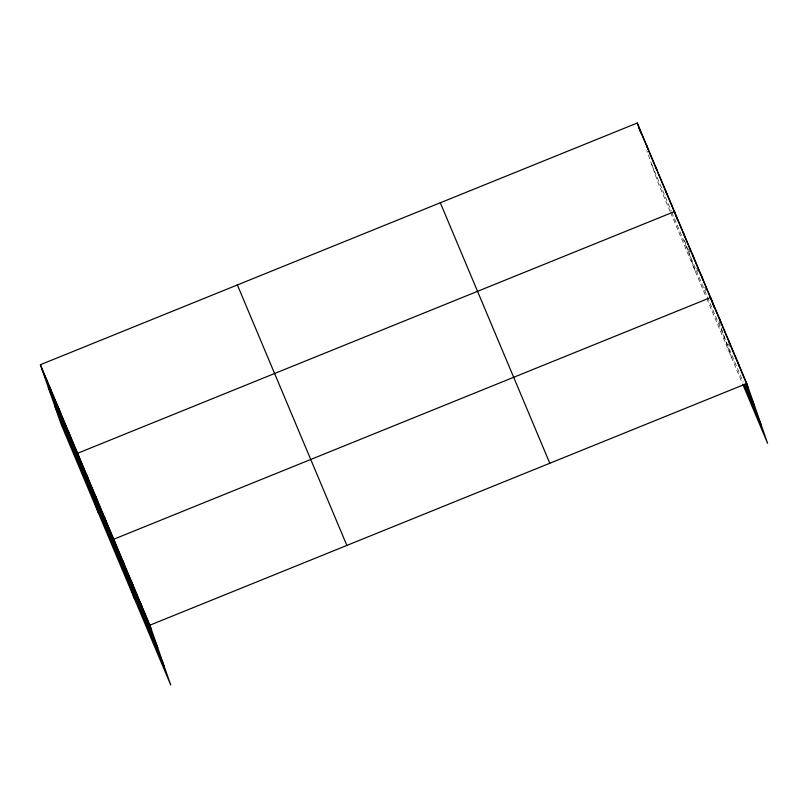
<?xml version="1.0" encoding="UTF-8"?>
<svg xmlns="http://www.w3.org/2000/svg" width="808" height="808" viewBox="0 0 808 808"><rect width="100%" height="100%" fill="white"/><g stroke="black" fill="none" stroke-linecap="round" stroke-linejoin="round"><path stroke-width="0.61" stroke-dasharray="4.04 3.03" d="M688.567 248.904L689.992 252.298M696.648 268.135L698.072 271.528M704.738 287.365L706.162 290.759M728.503 343.915L729.452 346.178M651.723 164.509L671.276 210.999M671.741 212.11L743.158 382.002M670.206 211.595L658.106 182.82L646.804 150.359M670.67 212.706L706.273 297.394M706.748 298.526L742.4 383.356M718.928 321.342L731.462 357.338M684.437 240.097L695.335 271.377"/><path stroke-width="1.21" d="M40.4 364.701L149.894 625.18L170.72 684.982L61.226 424.503L40.4 364.701L637.28 123.018L746.774 383.497L767.6 443.299L742.875 384.487M149.894 625.18L746.774 383.497M638.785 127.331L648.087 149.47L646.582 145.157M648.551 150.581L656.934 170.508M657.399 171.609L675.549 214.787M703.586 281.497L729.735 343.703M730.21 344.834L748.279 387.81M745.622 384.628L754.652 406.121M744.107 384.265L761.227 424.988M440.31 202.768L549.804 463.247M237.37 284.941L346.864 545.43M41.905 369.024L151.399 629.503M48.278 387.335L157.772 647.814M54.853 406.202L164.347 666.681M737.744 362.004L739.249 366.317M728.705 340.511L729.836 343.754M719.675 319.029L720.807 322.261M714.141 307.575L710.636 297.536L113.766 539.229L134.593 599.031M701.607 276.043L703.111 280.366L676.013 215.898L677.205 219.332M692.577 254.56L694.082 258.873M683.538 233.068L685.043 237.38M675.639 214.817L674.508 211.575L77.629 453.268L98.455 513.07M665.196 189.436L666.701 193.758M655.894 167.296L657.025 170.528M637.28 123.018L640.774 133.057M140.865 603.697L142.37 608.01M131.825 582.204L133.33 586.517M122.796 560.712L124.301 565.034M104.727 517.736L106.232 522.049M95.698 496.243L97.202 500.566M86.658 474.761L88.163 479.073M68.327 431.129L69.821 435.441M59.014 408.989L60.519 413.302M49.712 386.84L51.207 391.163"/></g></svg>
